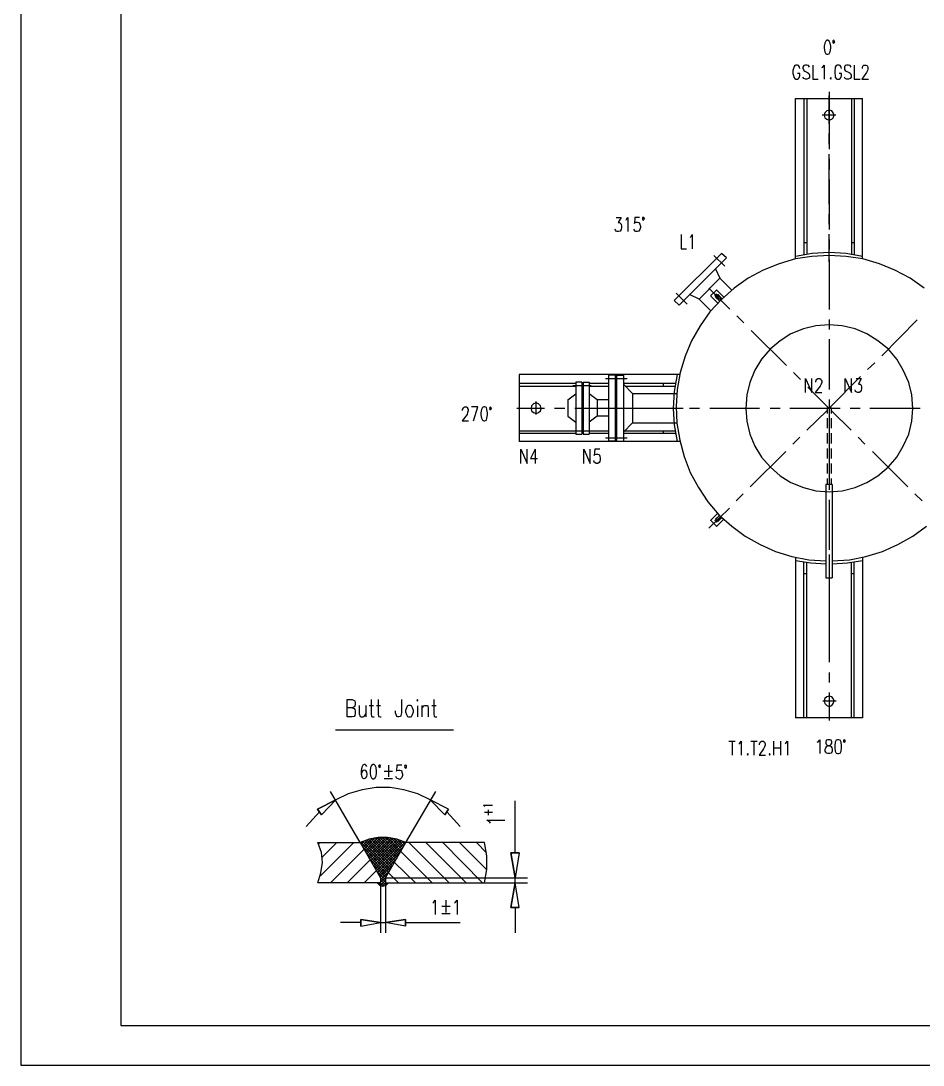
# Model space of a CAD drawing. Extents: x 0.3 to 16.2, y 0.3 to 22.9.
# Drawn here: x 0.28 to 6.33, y 0.29 to 7.29 of the extents above; entities that cross this region are included whole.
import ezdxf

# ---------------------------------------------------------------- set-up
doc = ezdxf.new("R2010")
doc.units = 0
doc.header["$MEASUREMENT"] = 0
doc.linetypes.add('AUSGEZOGEN', pattern=[0])
doc.layers.get('0').update_dxf_attribs({"linetype": 'AUSGEZOGEN'})

msp = doc.modelspace()

# ---------------------------------------------------------------- linework, layer by layer
for points in [[(0.28, 0.2867), (16.25, 0.2867), (16.25, 0.2867), (16.25, 22.8967), (16.25, 22.8967), (0.28, 22.8967), (0.28, 22.8967), (0.28, 0.2867), (0.28, 0.2867)], [(0.95, 0.5533), (15.9833, 0.5533), (15.9833, 0.5533), (15.9833, 22.63), (15.9833, 22.63), (0.95, 22.63), (0.95, 22.63), (0.95, 0.5533), (0.95, 0.5533)], [(5.6867, 7.1633), (5.68, 7.1567), (5.68, 7.1567), (5.6733, 7.1433), (5.6733, 7.1433), (5.67, 7.1233), (5.67, 7.1233), (5.67, 7.11), (5.67, 7.11), (5.6733, 7.0867), (5.6733, 7.0867), (5.68, 7.0733), (5.68, 7.0733), (5.6867, 7.07), (5.6867, 7.07), (5.6933, 7.07), (5.6933, 7.07), (5.7033, 7.0733), (5.7033, 7.0733), (5.71, 7.0867), (5.71, 7.0867), (5.7133, 7.11), (5.7133, 7.11), (5.7133, 7.1233), (5.7133, 7.1233), (5.71, 7.1433), (5.71, 7.1433), (5.7033, 7.1567), (5.7033, 7.1567), (5.6933, 7.1633), (5.6933, 7.1633), (5.6867, 7.1633), (5.6867, 7.1633)], [(5.74, 7.1533), (5.7367, 7.16), (5.7367, 7.16), (5.7333, 7.1633), (5.7333, 7.1633), (5.7267, 7.16), (5.7267, 7.16), (5.7267, 7.1467), (5.7267, 7.1467), (5.7333, 7.1433), (5.7333, 7.1433), (5.7367, 7.1467), (5.7367, 7.1467), (5.74, 7.1533), (5.74, 7.1533)], [(5.5067, 6.9733), (5.5033, 6.9833), (5.5033, 6.9833), (5.4967, 6.9933), (5.4967, 6.9933), (5.49, 6.9967), (5.49, 6.9967), (5.48, 6.9967), (5.48, 6.9967), (5.4733, 6.9933), (5.4733, 6.9933), (5.4667, 6.9833), (5.4667, 6.9833), (5.4633, 6.9733), (5.4633, 6.9733), (5.46, 6.96), (5.46, 6.96), (5.46, 6.94), (5.46, 6.94), (5.4633, 6.9267), (5.4633, 6.9267), (5.4667, 6.9167), (5.4667, 6.9167), (5.4733, 6.9067), (5.4733, 6.9067), (5.48, 6.9033), (5.48, 6.9033), (5.49, 6.9033), (5.49, 6.9033), (5.4967, 6.9067), (5.4967, 6.9067), (5.5033, 6.9167), (5.5033, 6.9167), (5.5067, 6.9267), (5.5067, 6.9267), (5.5067, 6.94), (5.5067, 6.94), (5.49, 6.94)], [(5.57, 6.9833), (5.5633, 6.9933), (5.5633, 6.9933), (5.5533, 6.9967), (5.5533, 6.9967), (5.5433, 6.9967), (5.5433, 6.9967), (5.5333, 6.9933), (5.5333, 6.9933), (5.5267, 6.9833), (5.5267, 6.9833), (5.5267, 6.9733), (5.5267, 6.9733), (5.53, 6.9667), (5.53, 6.9667), (5.5333, 6.96), (5.5333, 6.96), (5.54, 6.9567), (5.54, 6.9567), (5.5567, 6.9467), (5.5567, 6.9467), (5.5633, 6.9433), (5.5633, 6.9433), (5.5667, 6.94), (5.5667, 6.94), (5.57, 6.93), (5.57, 6.93), (5.57, 6.9167), (5.57, 6.9167), (5.5633, 6.9067), (5.5633, 6.9067), (5.5533, 6.9033), (5.5533, 6.9033), (5.5433, 6.9033), (5.5433, 6.9033), (5.5333, 6.9067), (5.5333, 6.9067), (5.5267, 6.9167)], [(5.5933, 6.9967), (5.5933, 6.9033), (5.5933, 6.9033), (5.63, 6.9033)], [(5.6533, 6.98), (5.66, 6.9833), (5.66, 6.9833), (5.67, 6.9967), (5.67, 6.9967), (5.67, 6.9033)], [(5.7867, 6.9733), (5.7833, 6.9833), (5.7833, 6.9833), (5.7767, 6.9933), (5.7767, 6.9933), (5.77, 6.9967), (5.77, 6.9967), (5.7567, 6.9967), (5.7567, 6.9967), (5.75, 6.9933), (5.75, 6.9933), (5.7433, 6.9833), (5.7433, 6.9833), (5.7433, 6.9733), (5.7433, 6.9733), (5.74, 6.96), (5.74, 6.96), (5.74, 6.94), (5.74, 6.94), (5.7433, 6.9267), (5.7433, 6.9267), (5.7433, 6.9167), (5.7433, 6.9167), (5.75, 6.9067), (5.75, 6.9067), (5.7567, 6.9033), (5.7567, 6.9033), (5.77, 6.9033), (5.77, 6.9033), (5.7767, 6.9067), (5.7767, 6.9067), (5.7833, 6.9167), (5.7833, 6.9167), (5.7867, 6.9267), (5.7867, 6.9267), (5.7867, 6.94), (5.7867, 6.94), (5.77, 6.94)], [(5.85, 6.9833), (5.8433, 6.9933), (5.8433, 6.9933), (5.8333, 6.9967), (5.8333, 6.9967), (5.82, 6.9967), (5.82, 6.9967), (5.81, 6.9933), (5.81, 6.9933), (5.8067, 6.9833), (5.8067, 6.9833), (5.8067, 6.9667), (5.8067, 6.9667), (5.81, 6.96), (5.81, 6.96), (5.8167, 6.9567), (5.8167, 6.9567), (5.8367, 6.9467), (5.8367, 6.9467), (5.8433, 6.9433), (5.8433, 6.9433), (5.8467, 6.94), (5.8467, 6.94), (5.85, 6.93), (5.85, 6.93), (5.85, 6.9167), (5.85, 6.9167), (5.8433, 6.9067), (5.8433, 6.9067), (5.8333, 6.9033), (5.8333, 6.9033), (5.82, 6.9033), (5.82, 6.9033), (5.81, 6.9067), (5.81, 6.9067), (5.8067, 6.9167)], [(5.87, 6.9967), (5.87, 6.9033), (5.87, 6.9033), (5.91, 6.9033)], [(5.9267, 6.9733), (5.9267, 6.98), (5.9267, 6.98), (5.93, 6.99), (5.93, 6.99), (5.9333, 6.9933), (5.9333, 6.9933), (5.9367, 6.9967), (5.9367, 6.9967), (5.95, 6.9967), (5.95, 6.9967), (5.9567, 6.9933), (5.9567, 6.9933), (5.96, 6.99), (5.96, 6.99), (5.9633, 6.98), (5.9633, 6.98), (5.9633, 6.97), (5.9633, 6.97), (5.96, 6.96), (5.96, 6.96), (5.9533, 6.9467), (5.9533, 6.9467), (5.9233, 6.9033), (5.9233, 6.9033), (5.9667, 6.9033)], [(5.7133, 6.9133), (5.71, 6.9067), (5.71, 6.9067), (5.7133, 6.9033), (5.7133, 6.9033), (5.7167, 6.9067), (5.7167, 6.9067), (5.7133, 6.9133), (5.7133, 6.9133)], [(5.7033, 6.8167), (5.7033, 6.4333)], [(5.4767, 6.7733), (5.9267, 6.7733)], [(5.4767, 5.6967), (5.4767, 6.7733)], [(5.5333, 6.7733), (5.5333, 5.7267)], [(5.5533, 6.7733), (5.5533, 5.7267)], [(5.7033, 6.6033), (5.7033, 6.79)], [(5.8533, 6.7733), (5.8533, 5.7267)], [(5.87, 6.7733), (5.87, 5.7267)], [(5.9267, 5.6967), (5.9267, 6.7733)], [(5.7467, 6.66), (5.6567, 6.66)], [(5.7367, 6.66), (5.73, 6.6767), (5.73, 6.6767), (5.72, 6.69), (5.72, 6.69), (5.7033, 6.6933), (5.7033, 6.6933), (5.6867, 6.69), (5.6867, 6.69), (5.6733, 6.6767), (5.6733, 6.6767), (5.67, 6.66), (5.67, 6.66), (5.6733, 6.6433), (5.6733, 6.6433), (5.6867, 6.6333), (5.6867, 6.6333), (5.7033, 6.6267), (5.7033, 6.6267), (5.72, 6.6333), (5.72, 6.6333), (5.73, 6.6433), (5.73, 6.6433), (5.7367, 6.66), (5.7367, 6.66)], [(5.7033, 6.4667), (5.7033, 6.5367)], [(5.7033, 6.0633), (5.7033, 6.4)], [(5.7033, 6.3667), (5.7033, 6.2967)], [(5.7033, 6.23), (5.7033, 5.8933)], [(4.2733, 5.9733), (4.3067, 5.9733), (4.3067, 5.9733), (4.2867, 5.94), (4.2867, 5.94), (4.2967, 5.94), (4.2967, 5.94), (4.3033, 5.9333), (4.3033, 5.9333), (4.3067, 5.93), (4.3067, 5.93), (4.31, 5.9167), (4.31, 5.9167), (4.31, 5.9067), (4.31, 5.9067), (4.3067, 5.8933), (4.3067, 5.8933), (4.3, 5.8833), (4.3, 5.8833), (4.29, 5.88), (4.29, 5.88), (4.28, 5.88), (4.28, 5.88), (4.2733, 5.8833), (4.2733, 5.8833), (4.27, 5.89), (4.27, 5.89), (4.2667, 5.8967)], [(4.34, 5.9567), (4.3433, 5.96), (4.3433, 5.96), (4.3533, 5.9733), (4.3533, 5.9733), (4.3533, 5.88)], [(4.43, 5.9733), (4.4, 5.9733), (4.4, 5.9733), (4.3967, 5.9333), (4.3967, 5.9333), (4.4, 5.94), (4.4, 5.94), (4.4067, 5.9433), (4.4067, 5.9433), (4.4167, 5.9433), (4.4167, 5.9433), (4.4267, 5.94), (4.4267, 5.94), (4.4333, 5.93), (4.4333, 5.93), (4.4367, 5.9167), (4.4367, 5.9167), (4.4367, 5.9067), (4.4367, 5.9067), (4.4333, 5.8933), (4.4333, 5.8933), (4.4267, 5.8833), (4.4267, 5.8833), (4.4167, 5.88), (4.4167, 5.88), (4.4067, 5.88), (4.4067, 5.88), (4.4, 5.8833), (4.4, 5.8833), (4.3967, 5.89), (4.3967, 5.89), (4.3933, 5.8967)], [(4.4633, 5.9667), (4.46, 5.9733), (4.46, 5.9733), (4.45, 5.9733), (4.45, 5.9733), (4.45, 5.9667), (4.45, 5.9667), (4.45, 5.96), (4.45, 5.96), (4.4567, 5.9567), (4.4567, 5.9567), (4.46, 5.96), (4.46, 5.96), (4.4633, 5.9667), (4.4633, 5.9667)], [(5.7033, 5.93), (5.7033, 5.9967)], [(4.71, 5.86), (4.71, 5.7633), (4.71, 5.7633), (4.7467, 5.7633)], [(4.77, 5.84), (4.7767, 5.8467), (4.7767, 5.8467), (4.7833, 5.86), (4.7833, 5.86), (4.7833, 5.7633)], [(5.7033, 5.6767), (5.7033, 5.8633)], [(5.7033, 5.8267), (5.7033, 5.76)], [(5.5333, 5.8067), (5.5533, 5.8067)], [(5.8533, 5.8067), (5.87, 5.8067)], [(4.98, 5.7333), (4.6633, 5.4167), (4.6633, 5.4167), (4.6967, 5.3867), (4.6967, 5.3867), (5.0133, 5.7033), (5.0133, 5.7033), (4.98, 5.7333), (4.98, 5.7333)], [(6.34, 5.5), (6.2467, 5.5667), (6.2467, 5.5667), (6.1433, 5.62), (6.1433, 5.62), (6.04, 5.6633), (6.04, 5.6633), (5.93, 5.6967), (5.93, 5.6967), (5.8167, 5.7133), (5.8167, 5.7133), (5.7033, 5.72), (5.7033, 5.72), (5.5867, 5.7133), (5.5867, 5.7133), (5.4767, 5.6967), (5.4767, 5.6967), (5.3667, 5.6633), (5.3667, 5.6633), (5.26, 5.62), (5.26, 5.62), (5.16, 5.5667), (5.16, 5.5667), (5.0667, 5.5), (5.0667, 5.5), (4.98, 5.4233), (4.98, 5.4233), (4.9033, 5.34), (4.9033, 5.34), (4.8367, 5.2467), (4.8367, 5.2467), (4.78, 5.1467), (4.78, 5.1467), (4.7367, 5.0433), (4.7367, 5.0433), (4.7033, 4.9333), (4.7033, 4.9333), (4.6833, 4.82), (4.6833, 4.82), (4.6767, 4.7067), (4.6767, 4.7067), (4.68, 4.5933), (4.68, 4.5933), (4.7, 4.48), (4.7, 4.48), (4.73, 4.37), (4.73, 4.37), (4.77, 4.2633), (4.77, 4.2633), (4.8267, 4.1633), (4.8267, 4.1633), (4.89, 4.0667), (4.89, 4.0667), (4.9633, 3.98), (4.9633, 3.98), (5.05, 3.9033), (5.05, 3.9033), (5.14, 3.8367), (5.14, 3.8367), (5.24, 3.78), (5.24, 3.78), (5.3433, 3.7333), (5.3433, 3.7333), (5.4533, 3.7), (5.4533, 3.7), (5.5667, 3.6767), (5.5667, 3.6767), (5.68, 3.67)], [(4.93, 5.72), (5.0033, 5.6467)], [(5.9267, 5.7133), (5.8167, 5.7333), (5.8167, 5.7333), (5.7033, 5.74), (5.7033, 5.74), (5.59, 5.7333), (5.59, 5.7333), (5.4767, 5.7133)], [(5.7033, 5.6933), (5.7033, 5.3567)], [(4.94, 5.63), (4.97, 5.5667), (4.97, 5.5667), (4.83, 5.4267), (4.83, 5.4267), (4.7667, 5.4567)], [(4.97, 5.5667), (5.05, 5.4867)], [(4.6767, 5.4667), (4.75, 5.3933)], [(4.8967, 5.5), (5.0367, 5.36)], [(4.91, 5.45), (4.9467, 5.4867)], [(4.9467, 5.4867), (4.91, 5.45)], [(4.9467, 5.4867), (4.95, 5.4867)], [(4.95, 5.4867), (4.9467, 5.4867)], [(4.95, 5.4867), (4.9967, 5.44)], [(4.9967, 5.44), (4.95, 5.4867)], [(4.83, 5.4267), (4.91, 5.3467)], [(4.91, 5.45), (4.91, 5.4467), (4.91, 5.4467), (4.9567, 5.4)], [(4.91, 5.45), (4.91, 5.4467)], [(4.91, 5.4467), (4.9567, 5.4)], [(4.9833, 5.4267), (4.9467, 5.46), (4.9467, 5.46), (4.9367, 5.45)], [(4.97, 5.4133), (4.9367, 5.45), (4.9367, 5.45), (4.9467, 5.46)], [(4.97, 5.4133), (4.9367, 5.45)], [(4.94, 5.44), (4.9567, 5.4567)], [(4.9567, 5.4567), (4.94, 5.44)], [(4.97, 5.4133), (4.94, 5.44)], [(4.94, 5.44), (4.97, 5.4133)], [(4.9833, 5.4267), (4.9467, 5.46)], [(4.9567, 5.4567), (4.9833, 5.4267)], [(4.9833, 5.4267), (4.9567, 5.4567)], [(5.0833, 5.3133), (5.13, 5.2667)], [(5.7033, 5.29), (5.7033, 5.2233)], [(6.2933, 5.2867), (6.0567, 5.0467)], [(6.2633, 4.6933), (6.2567, 4.7833), (6.2567, 4.7833), (6.2367, 4.8667), (6.2367, 4.8667), (6.2, 4.95), (6.2, 4.95), (6.1567, 5.0233), (6.1567, 5.0233), (6.1, 5.09), (6.1, 5.09), (6.03, 5.1467), (6.03, 5.1467), (5.9567, 5.1933), (5.9567, 5.1933), (5.8767, 5.2267), (5.8767, 5.2267), (5.79, 5.2467), (5.79, 5.2467), (5.7033, 5.2533), (5.7033, 5.2533), (5.6133, 5.2467), (5.6133, 5.2467), (5.53, 5.2267), (5.53, 5.2267), (5.4467, 5.1933), (5.4467, 5.1933), (5.3733, 5.1467), (5.3733, 5.1467), (5.3067, 5.09), (5.3067, 5.09), (5.25, 5.0233), (5.25, 5.0233), (5.2033, 4.95), (5.2033, 4.95), (5.17, 4.8667), (5.17, 4.8667), (5.15, 4.7833), (5.15, 4.7833), (5.1433, 4.6933), (5.1433, 4.6933), (5.15, 4.6067), (5.15, 4.6067), (5.17, 4.52), (5.17, 4.52), (5.2033, 4.44), (5.2033, 4.44), (5.25, 4.3667), (5.25, 4.3667), (5.3067, 4.3), (5.3067, 4.3), (5.3733, 4.24), (5.3733, 4.24), (5.4467, 4.1967), (5.4467, 4.1967), (5.53, 4.1633), (5.53, 4.1633), (5.6133, 4.14), (5.6133, 4.14), (5.7033, 4.1333), (5.7033, 4.1333), (5.79, 4.14), (5.79, 4.14), (5.8767, 4.1633), (5.8767, 4.1633), (5.9567, 4.1967), (5.9567, 4.1967), (6.03, 4.24), (6.03, 4.24), (6.1, 4.3), (6.1, 4.3), (6.1567, 4.3667), (6.1567, 4.3667), (6.2, 4.44), (6.2, 4.44), (6.2367, 4.52), (6.2367, 4.52), (6.2567, 4.6067), (6.2567, 4.6067), (6.2633, 4.6933), (6.2633, 4.6933)], [(5.18, 5.2167), (5.4167, 4.98)], [(5.7033, 5.1567), (5.7033, 4.82)], [(6.01, 5), (5.96, 4.9533)], [(3.6233, 4.92), (3.6233, 4.47)], [(4.7, 4.92), (3.6233, 4.92)], [(4.2233, 4.9167), (4.2233, 4.4733)], [(4.2667, 4.9167), (4.2233, 4.9167)], [(4.2667, 4.9167), (4.2667, 4.4733)], [(4.2767, 4.9167), (4.2767, 4.4733)], [(4.2767, 4.9167), (4.3233, 4.9167)], [(4.3233, 4.9167), (4.3233, 4.4733)], [(4.6833, 4.92), (4.6633, 4.8067), (4.6633, 4.8067), (4.6567, 4.6933), (4.6567, 4.6933), (4.6633, 4.5833), (4.6633, 4.5833), (4.6833, 4.47)], [(5.4633, 4.9333), (5.51, 4.8867)], [(5.9133, 4.9067), (5.7067, 4.7)], [(3.6233, 4.8633), (4.0033, 4.8633)], [(3.6233, 4.8433), (4.0033, 4.8433)], [(3.9833, 4.8467), (4.1067, 4.8467)], [(4.0033, 4.87), (4.0033, 4.52)], [(4.0433, 4.87), (4.0033, 4.87)], [(4.0433, 4.87), (4.0433, 4.52)], [(4.0433, 4.8633), (4.0533, 4.8633)], [(4.0433, 4.8433), (4.0533, 4.8433)], [(4.0533, 4.87), (4.0533, 4.52)], [(4.0533, 4.87), (4.0933, 4.87)], [(4.0933, 4.87), (4.0933, 4.52)], [(4.0933, 4.8633), (4.2233, 4.8633)], [(4.0933, 4.8433), (4.2233, 4.8433)], [(4.2033, 4.8933), (4.3467, 4.8933)], [(4.2667, 4.8767), (4.2767, 4.8767)], [(4.2733, 4.8767), (4.2733, 4.5133)], [(4.3233, 4.8633), (4.6733, 4.8633)], [(4.3833, 4.7933), (4.3233, 4.8567)], [(4.3333, 4.8433), (4.67, 4.8433)], [(4.59, 4.8633), (4.59, 4.8433)], [(5.5433, 4.8), (5.5433, 4.8933), (5.5433, 4.8933), (5.5867, 4.8), (5.5867, 4.8), (5.5867, 4.8933)], [(5.56, 4.8367), (5.6967, 4.7)], [(5.6133, 4.87), (5.6133, 4.8767), (5.6133, 4.8767), (5.6167, 4.8833), (5.6167, 4.8833), (5.62, 4.89), (5.62, 4.89), (5.6267, 4.8933), (5.6267, 4.8933), (5.64, 4.8933), (5.64, 4.8933), (5.6467, 4.89), (5.6467, 4.89), (5.65, 4.8833), (5.65, 4.8833), (5.6533, 4.8767), (5.6533, 4.8767), (5.6533, 4.8667), (5.6533, 4.8667), (5.65, 4.8567), (5.65, 4.8567), (5.6433, 4.8433), (5.6433, 4.8433), (5.61, 4.8), (5.61, 4.8), (5.6533, 4.8)], [(5.81, 4.8), (5.81, 4.8933), (5.81, 4.8933), (5.8533, 4.8), (5.8533, 4.8), (5.8533, 4.8933)], [(5.8833, 4.8933), (5.9167, 4.8933), (5.9167, 4.8933), (5.9, 4.8567), (5.9, 4.8567), (5.91, 4.8567), (5.91, 4.8567), (5.9133, 4.8533), (5.9133, 4.8533), (5.9167, 4.85), (5.9167, 4.85), (5.92, 4.8367), (5.92, 4.8367), (5.92, 4.8267), (5.92, 4.8267), (5.9167, 4.8133), (5.9167, 4.8133), (5.91, 4.8033), (5.91, 4.8033), (5.9033, 4.8), (5.9033, 4.8), (5.8933, 4.8), (5.8933, 4.8), (5.8833, 4.8033), (5.8833, 4.8033), (5.88, 4.8067), (5.88, 4.8067), (5.8767, 4.8167)], [(3.95, 4.75), (4.0033, 4.79)], [(4.0433, 4.8267), (4.0533, 4.8267)], [(4.05, 4.8267), (4.05, 4.5633)], [(4.2233, 4.75), (4.1467, 4.75), (4.1467, 4.75), (4.0933, 4.79)], [(4.3833, 4.7933), (4.3833, 4.5967)], [(4.3833, 4.7933), (4.68, 4.7933)], [(3.2433, 4.68), (3.2433, 4.6867), (3.2433, 4.6867), (3.2467, 4.6933), (3.2467, 4.6933), (3.25, 4.7), (3.25, 4.7), (3.2567, 4.7033), (3.2567, 4.7033), (3.27, 4.7033), (3.27, 4.7033), (3.2767, 4.7), (3.2767, 4.7), (3.2767, 4.6933), (3.2767, 4.6933), (3.28, 4.6867), (3.28, 4.6867), (3.28, 4.6767), (3.28, 4.6767), (3.2767, 4.6667), (3.2767, 4.6667), (3.2733, 4.6533), (3.2733, 4.6533), (3.24, 4.61), (3.24, 4.61), (3.2833, 4.61)], [(3.3167, 4.61), (3.3467, 4.7033), (3.3467, 4.7033), (3.3033, 4.7033)], [(3.3867, 4.7033), (3.3767, 4.7), (3.3767, 4.7), (3.37, 4.6867), (3.37, 4.6867), (3.3667, 4.6633), (3.3667, 4.6633), (3.3667, 4.65), (3.3667, 4.65), (3.37, 4.6267), (3.37, 4.6267), (3.3767, 4.6133), (3.3767, 4.6133), (3.3867, 4.61), (3.3867, 4.61), (3.3933, 4.61), (3.3933, 4.61), (3.4033, 4.6133), (3.4033, 4.6133), (3.4067, 4.6267), (3.4067, 4.6267), (3.41, 4.65), (3.41, 4.65), (3.41, 4.6633), (3.41, 4.6633), (3.4067, 4.6867), (3.4067, 4.6867), (3.4033, 4.7), (3.4033, 4.7), (3.3933, 4.7033), (3.3933, 4.7033), (3.3867, 4.7033), (3.3867, 4.7033)], [(3.4367, 4.6933), (3.4333, 4.7), (3.4333, 4.7), (3.43, 4.7033), (3.43, 4.7033), (3.4267, 4.7), (3.4267, 4.7), (3.4233, 4.6933), (3.4233, 4.6933), (3.4267, 4.6867), (3.4267, 4.6867), (3.4333, 4.6867), (3.4333, 4.6867), (3.4367, 4.6933), (3.4367, 4.6933)], [(3.77, 4.6933), (3.7667, 4.71), (3.7667, 4.71), (3.7533, 4.7233), (3.7533, 4.7233), (3.7367, 4.73), (3.7367, 4.73), (3.72, 4.7233), (3.72, 4.7233), (3.7067, 4.71), (3.7067, 4.71), (3.7033, 4.6933), (3.7033, 4.6933), (3.7067, 4.6767), (3.7067, 4.6767), (3.72, 4.6667), (3.72, 4.6667), (3.7367, 4.66), (3.7367, 4.66), (3.7533, 4.6667), (3.7533, 4.6667), (3.7667, 4.6767), (3.7667, 4.6767), (3.77, 4.6933), (3.77, 4.6933)], [(3.7367, 4.6533), (3.7367, 4.74)], [(3.95, 4.75), (3.95, 4.64)], [(4.1467, 4.75), (4.1467, 4.64)], [(5.69, 4.7), (5.7133, 4.7), (5.7133, 4.7), (5.7167, 4.6967)], [(5.69, 4.7), (5.69, 4.6967)], [(5.69, 4.6967), (5.69, 4.66)], [(5.7033, 4.7533), (5.7033, 4.6833)], [(5.7033, 4.7067), (5.7033, 4.5333)], [(5.7167, 4.6967), (5.7167, 4.66)], [(3.7933, 4.6933), (3.6067, 4.6933)], [(3.93, 4.6933), (3.86, 4.6933)], [(3.95, 4.64), (4.0033, 4.6)], [(4.3333, 4.6933), (3.9967, 4.6933)], [(4.2233, 4.64), (4.1467, 4.64), (4.1467, 4.64), (4.0933, 4.6)], [(4.7, 4.6933), (4.2767, 4.6933)], [(4.4667, 4.6933), (4.4, 4.6933)], [(4.7233, 4.6933), (4.5333, 4.6933)], [(4.8333, 4.6933), (4.7667, 4.6933)], [(5.2367, 4.6933), (4.9033, 4.6933)], [(5.3733, 4.6933), (5.3067, 4.6933)], [(5.7767, 4.6933), (5.44, 4.6933)], [(5.5533, 4.5467), (5.69, 4.68)], [(5.69, 4.6267), (5.69, 4.56)], [(5.85, 4.5467), (5.7167, 4.68)], [(5.7167, 4.6267), (5.7167, 4.56)], [(5.91, 4.6933), (5.8433, 4.6933)], [(6.3133, 4.6933), (5.9767, 4.6933)], [(4.0433, 4.5633), (4.0533, 4.5633)], [(4.3833, 4.5967), (4.3233, 4.5333)], [(4.3833, 4.5967), (4.68, 4.5967)], [(5.7033, 4.6167), (5.7033, 4.28)], [(3.6233, 4.5433), (4.0033, 4.5433)], [(3.6233, 4.5267), (4.0033, 4.5267)], [(3.9833, 4.5433), (4.1067, 4.5433)], [(4.0033, 4.52), (4.0433, 4.52)], [(4.0433, 4.5433), (4.0533, 4.5433)], [(4.0433, 4.5267), (4.0533, 4.5267)], [(4.0533, 4.52), (4.0933, 4.52)], [(4.0933, 4.5433), (4.2233, 4.5433)], [(4.0933, 4.5267), (4.2233, 4.5267)], [(4.2033, 4.4967), (4.3467, 4.4967)], [(4.2667, 4.5133), (4.2767, 4.5133)], [(4.3233, 4.5267), (4.6733, 4.5267)], [(4.3333, 4.5433), (4.67, 4.5433)], [(4.59, 4.5433), (4.59, 4.5267)], [(5.46, 4.4533), (5.5067, 4.5)], [(5.69, 4.5267), (5.69, 4.4567)], [(5.7167, 4.5267), (5.7167, 4.4567)], [(5.9433, 4.4533), (5.8967, 4.5)], [(4.7, 4.47), (3.6233, 4.47)], [(3.6333, 4.3233), (3.6333, 4.42), (3.6333, 4.42), (3.6767, 4.3233), (3.6767, 4.3233), (3.6767, 4.42)], [(3.73, 4.42), (3.7, 4.3567), (3.7, 4.3567), (3.7467, 4.3567)], [(3.73, 4.42), (3.73, 4.3233)], [(4.0567, 4.3233), (4.0567, 4.42), (4.0567, 4.42), (4.1, 4.3233), (4.1, 4.3233), (4.1, 4.42)], [(4.1633, 4.42), (4.13, 4.42), (4.13, 4.42), (4.1267, 4.3767), (4.1267, 4.3767), (4.13, 4.3833), (4.13, 4.3833), (4.14, 4.3867), (4.14, 4.3867), (4.15, 4.3867), (4.15, 4.3867), (4.16, 4.3833), (4.16, 4.3833), (4.1633, 4.3733), (4.1633, 4.3733), (4.1667, 4.36), (4.1667, 4.36), (4.1667, 4.35), (4.1667, 4.35), (4.1633, 4.3367), (4.1633, 4.3367), (4.16, 4.33), (4.16, 4.33), (4.15, 4.3233), (4.15, 4.3233), (4.14, 4.3233), (4.14, 4.3233), (4.13, 4.33), (4.13, 4.33), (4.1267, 4.3333), (4.1267, 4.3333), (4.1233, 4.3433)], [(4.2667, 4.4733), (4.2233, 4.4733)], [(4.2767, 4.4733), (4.3233, 4.4733)], [(5.69, 4.4233), (5.69, 4.3567)], [(5.7033, 4.4667), (5.7033, 4.3967)], [(5.7167, 4.4233), (5.7167, 4.3567)], [(5.1733, 4.1667), (5.4133, 4.4033)], [(6.23, 4.1667), (5.9933, 4.4033)], [(5.69, 4.3233), (5.69, 4.2567)], [(5.7033, 4.33), (5.7033, 4.1567)], [(5.7167, 4.3233), (5.7167, 4.2567)], [(5.69, 4.2233), (5.69, 4.1833)], [(5.7033, 4.2133), (5.7033, 4.1467)], [(5.7167, 4.2233), (5.7167, 4.1833)], [(5.7233, 4.1833), (5.68, 4.1833)], [(5.68, 4.1833), (5.68, 4.1367)], [(5.68, 4.1367), (5.68, 3.5567)], [(5.7233, 4.1833), (5.7233, 4.1367)], [(5.7233, 4.1367), (5.7233, 3.5567)], [(5.08, 4.0733), (5.1267, 4.12)], [(5.7033, 4.08), (5.7033, 3.7433)], [(6.3267, 4.0733), (6.2767, 4.12)], [(4.8967, 3.89), (5.0333, 4.0233)], [(4.91, 3.9433), (4.9567, 3.99)], [(4.91, 3.94), (4.91, 3.9433)], [(4.9467, 3.9033), (4.91, 3.94)], [(4.97, 3.9767), (4.9367, 3.94), (4.9367, 3.94), (4.9467, 3.93)], [(4.94, 3.95), (4.97, 3.9767)], [(4.9567, 3.9333), (4.94, 3.95)], [(4.9833, 3.9633), (4.9467, 3.93)], [(4.9467, 3.9033), (4.95, 3.9033), (4.95, 3.9033), (4.9967, 3.95)], [(4.9833, 3.96), (4.9567, 3.9333)], [(5.7233, 3.67), (5.84, 3.6767), (5.84, 3.6767), (5.95, 3.7), (5.95, 3.7), (6.06, 3.7333), (6.06, 3.7333), (6.1633, 3.78), (6.1633, 3.78), (6.2633, 3.8367), (6.2633, 3.8367), (6.3567, 3.9033)], [(5.4767, 3.6933), (5.4767, 2.6167)], [(5.4767, 3.6733), (5.58, 3.6567), (5.58, 3.6567), (5.68, 3.65)], [(5.5333, 2.6167), (5.5333, 3.6633)], [(5.5533, 2.6167), (5.5533, 3.66)], [(5.7033, 3.7133), (5.7033, 3.5267)], [(5.7033, 3.6767), (5.7033, 3.61)], [(5.7233, 3.65), (5.8267, 3.6567), (5.8267, 3.6567), (5.9267, 3.6733)], [(5.8533, 2.6167), (5.8533, 3.66)], [(5.87, 2.6167), (5.87, 3.6633)], [(5.9267, 3.6933), (5.9267, 2.6167)], [(5.5533, 3.5833), (5.5333, 3.5833)], [(5.87, 3.5833), (5.8533, 3.5833)], [(5.68, 3.5567), (5.7233, 3.5567)], [(5.7033, 3.5433), (5.7033, 3.1567)], [(5.7033, 3.46), (5.7033, 3.3933)], [(5.7033, 3.3233), (5.7033, 2.99)], [(5.7033, 2.92), (5.7033, 2.8533)], [(2.47, 2.6233), (2.47, 2.74), (2.47, 2.74), (2.5033, 2.74), (2.5033, 2.74), (2.5167, 2.7333), (2.5167, 2.7333), (2.52, 2.73), (2.52, 2.73), (2.5233, 2.7167), (2.5233, 2.7167), (2.5233, 2.7067), (2.5233, 2.7067), (2.52, 2.6967), (2.52, 2.6967), (2.5167, 2.69), (2.5167, 2.69), (2.5033, 2.6833), (2.5033, 2.6833), (2.47, 2.6833)], [(2.63, 2.74), (2.63, 2.6433), (2.63, 2.6433), (2.6333, 2.6267), (2.6333, 2.6267), (2.64, 2.6233), (2.64, 2.6233), (2.65, 2.6233)], [(2.6767, 2.74), (2.6767, 2.6433), (2.6767, 2.6433), (2.68, 2.6267), (2.68, 2.6267), (2.69, 2.6233), (2.69, 2.6233), (2.6967, 2.6233)], [(2.8333, 2.74), (2.8333, 2.65), (2.8333, 2.65), (2.83, 2.6333), (2.83, 2.6333), (2.8267, 2.6267), (2.8267, 2.6267), (2.8167, 2.6233), (2.8167, 2.6233), (2.81, 2.6233), (2.81, 2.6233), (2.8033, 2.6267), (2.8033, 2.6267), (2.8, 2.6333), (2.8, 2.6333), (2.7933, 2.65), (2.7933, 2.65), (2.7933, 2.6633)], [(2.9367, 2.7333), (2.94, 2.73), (2.94, 2.73), (2.9433, 2.7333), (2.9433, 2.7333), (2.94, 2.74), (2.94, 2.74), (2.9367, 2.7333), (2.9367, 2.7333)], [(3.05, 2.74), (3.05, 2.6433), (3.05, 2.6433), (3.0533, 2.6267), (3.0533, 2.6267), (3.06, 2.6233), (3.06, 2.6233), (3.07, 2.6233)], [(5.7367, 2.73), (5.73, 2.7467), (5.73, 2.7467), (5.72, 2.7567), (5.72, 2.7567), (5.7033, 2.7633), (5.7033, 2.7633), (5.6867, 2.7567), (5.6867, 2.7567), (5.6733, 2.7467), (5.6733, 2.7467), (5.67, 2.73), (5.67, 2.73), (5.6733, 2.7133), (5.6733, 2.7133), (5.6867, 2.7), (5.6867, 2.7), (5.7033, 2.6933), (5.7033, 2.6933), (5.72, 2.7), (5.72, 2.7), (5.73, 2.7133), (5.73, 2.7133), (5.7367, 2.73), (5.7367, 2.73)], [(5.7033, 2.7867), (5.7033, 2.6)], [(2.5033, 2.6833), (2.5167, 2.68), (2.5167, 2.68), (2.52, 2.6733), (2.52, 2.6733), (2.5233, 2.6633), (2.5233, 2.6633), (2.5233, 2.6433), (2.5233, 2.6433), (2.52, 2.6333), (2.52, 2.6333), (2.5167, 2.6267), (2.5167, 2.6267), (2.5033, 2.6233), (2.5033, 2.6233), (2.47, 2.6233)], [(2.55, 2.7), (2.55, 2.6433), (2.55, 2.6433), (2.5567, 2.6267), (2.5567, 2.6267), (2.5633, 2.6233), (2.5633, 2.6233), (2.5733, 2.6233), (2.5733, 2.6233), (2.5833, 2.6267), (2.5833, 2.6267), (2.5933, 2.6433)], [(2.5933, 2.7), (2.5933, 2.6233)], [(2.6167, 2.7), (2.6467, 2.7)], [(2.6667, 2.7), (2.6933, 2.7)], [(2.88, 2.7), (2.8733, 2.6967), (2.8733, 2.6967), (2.8667, 2.6833), (2.8667, 2.6833), (2.86, 2.6667), (2.86, 2.6667), (2.86, 2.6567), (2.86, 2.6567), (2.8667, 2.64), (2.8667, 2.64), (2.8733, 2.6267), (2.8733, 2.6267), (2.88, 2.6233), (2.88, 2.6233), (2.8933, 2.6233), (2.8933, 2.6233), (2.9, 2.6267), (2.9, 2.6267), (2.9067, 2.64), (2.9067, 2.64), (2.9133, 2.6567), (2.9133, 2.6567), (2.9133, 2.6667), (2.9133, 2.6667), (2.9067, 2.6833), (2.9067, 2.6833), (2.9, 2.6967), (2.9, 2.6967), (2.8933, 2.7), (2.8933, 2.7), (2.88, 2.7), (2.88, 2.7)], [(2.94, 2.6967), (2.94, 2.6233)], [(2.97, 2.7), (2.97, 2.6233)], [(2.97, 2.68), (2.9833, 2.6967), (2.9833, 2.6967), (2.99, 2.7), (2.99, 2.7), (3.0033, 2.7), (3.0033, 2.7), (3.01, 2.6967), (3.01, 2.6967), (3.0133, 2.68), (3.0133, 2.68), (3.0133, 2.6233)], [(3.0367, 2.7), (3.0667, 2.7)], [(5.66, 2.73), (5.75, 2.73)], [(5.9267, 2.6167), (5.4767, 2.6167)], [(2.39, 2.5367), (3.1833, 2.5367)], [(5.03, 2.46), (5.0733, 2.46)], [(5.0533, 2.46), (5.0533, 2.3667)], [(5.0967, 2.4433), (5.1033, 2.4467), (5.1033, 2.4467), (5.1133, 2.46), (5.1133, 2.46), (5.1133, 2.3667)], [(5.1767, 2.46), (5.22, 2.46)], [(5.1967, 2.46), (5.1967, 2.3667)], [(5.2367, 2.4367), (5.2367, 2.4433), (5.2367, 2.4433), (5.24, 2.4533), (5.24, 2.4533), (5.2433, 2.4567), (5.2433, 2.4567), (5.25, 2.46), (5.25, 2.46), (5.26, 2.46), (5.26, 2.46), (5.2667, 2.4567), (5.2667, 2.4567), (5.27, 2.4533), (5.27, 2.4533), (5.2733, 2.4433), (5.2733, 2.4433), (5.2733, 2.4333), (5.2733, 2.4333), (5.27, 2.4233), (5.27, 2.4233), (5.2633, 2.41), (5.2633, 2.41), (5.2333, 2.3667), (5.2333, 2.3667), (5.2767, 2.3667)], [(5.33, 2.46), (5.33, 2.3667)], [(5.3767, 2.46), (5.3767, 2.3667)], [(5.4067, 2.4433), (5.4133, 2.4467), (5.4133, 2.4467), (5.4233, 2.46), (5.4233, 2.46), (5.4233, 2.3667)], [(5.6233, 2.4533), (5.63, 2.4567), (5.63, 2.4567), (5.64, 2.47), (5.64, 2.47), (5.64, 2.3767)], [(5.6933, 2.47), (5.6833, 2.4667), (5.6833, 2.4667), (5.68, 2.4567), (5.68, 2.4567), (5.68, 2.4467), (5.68, 2.4467), (5.6833, 2.44), (5.6833, 2.44), (5.69, 2.4333), (5.69, 2.4333), (5.7033, 2.43), (5.7033, 2.43), (5.7133, 2.4267), (5.7133, 2.4267), (5.72, 2.4167), (5.72, 2.4167), (5.7233, 2.4067), (5.7233, 2.4067), (5.7233, 2.3933), (5.7233, 2.3933), (5.72, 2.3867), (5.72, 2.3867), (5.7167, 2.38), (5.7167, 2.38), (5.7067, 2.3767), (5.7067, 2.3767), (5.6933, 2.3767), (5.6933, 2.3767), (5.6833, 2.38), (5.6833, 2.38), (5.68, 2.3867), (5.68, 2.3867), (5.6767, 2.3933), (5.6767, 2.3933), (5.6767, 2.4067), (5.6767, 2.4067), (5.68, 2.4167), (5.68, 2.4167), (5.6867, 2.4267), (5.6867, 2.4267), (5.6967, 2.43), (5.6967, 2.43), (5.71, 2.4333), (5.71, 2.4333), (5.7167, 2.44), (5.7167, 2.44), (5.72, 2.4467), (5.72, 2.4467), (5.72, 2.4567), (5.72, 2.4567), (5.7167, 2.4667), (5.7167, 2.4667), (5.7067, 2.47), (5.7067, 2.47), (5.6933, 2.47), (5.6933, 2.47)], [(5.76, 2.47), (5.75, 2.4667), (5.75, 2.4667), (5.7433, 2.4533), (5.7433, 2.4533), (5.74, 2.43), (5.74, 2.43), (5.74, 2.4167), (5.74, 2.4167), (5.7433, 2.3933), (5.7433, 2.3933), (5.75, 2.38), (5.75, 2.38), (5.76, 2.3767), (5.76, 2.3767), (5.7667, 2.3767), (5.7667, 2.3767), (5.7767, 2.38), (5.7767, 2.38), (5.7833, 2.3933), (5.7833, 2.3933), (5.7867, 2.4167), (5.7867, 2.4167), (5.7867, 2.43), (5.7867, 2.43), (5.7833, 2.4533), (5.7833, 2.4533), (5.7767, 2.4667), (5.7767, 2.4667), (5.7667, 2.47), (5.7667, 2.47), (5.76, 2.47), (5.76, 2.47)], [(5.81, 2.46), (5.81, 2.4667), (5.81, 2.4667), (5.8033, 2.47), (5.8033, 2.47), (5.8, 2.4667), (5.8, 2.4667), (5.8, 2.4567), (5.8, 2.4567), (5.8033, 2.4533), (5.8033, 2.4533), (5.81, 2.4567), (5.81, 2.4567), (5.81, 2.46), (5.81, 2.46)], [(5.33, 2.4167), (5.3767, 2.4167)], [(5.1567, 2.3767), (5.1533, 2.37), (5.1533, 2.37), (5.1567, 2.3667), (5.1567, 2.3667), (5.16, 2.37), (5.16, 2.37), (5.1567, 2.3767), (5.1567, 2.3767)], [(5.3033, 2.3767), (5.3, 2.37), (5.3, 2.37), (5.3033, 2.3667), (5.3033, 2.3667), (5.3067, 2.37), (5.3067, 2.37), (5.3033, 2.3767), (5.3033, 2.3767)], [(2.6, 2.29), (2.5967, 2.2967), (2.5967, 2.2967), (2.59, 2.3033), (2.59, 2.3033), (2.5833, 2.3033), (2.5833, 2.3033), (2.5733, 2.3), (2.5733, 2.3), (2.5667, 2.2867), (2.5667, 2.2867), (2.5633, 2.2633), (2.5633, 2.2633), (2.5633, 2.24), (2.5633, 2.24), (2.5667, 2.2233), (2.5667, 2.2233), (2.57, 2.2133), (2.57, 2.2133), (2.58, 2.21), (2.58, 2.21), (2.5833, 2.21), (2.5833, 2.21), (2.5933, 2.2133), (2.5933, 2.2133), (2.6, 2.2233), (2.6, 2.2233), (2.6033, 2.2367), (2.6033, 2.2367), (2.6033, 2.24), (2.6033, 2.24), (2.6, 2.2533), (2.6, 2.2533), (2.5933, 2.2633), (2.5933, 2.2633), (2.5833, 2.2667), (2.5833, 2.2667), (2.5733, 2.2633), (2.5733, 2.2633), (2.5667, 2.2533), (2.5667, 2.2533), (2.5633, 2.24)], [(2.6433, 2.3033), (2.6333, 2.2967), (2.6333, 2.2967), (2.6267, 2.2833), (2.6267, 2.2833), (2.6233, 2.2633), (2.6233, 2.2633), (2.6233, 2.2467), (2.6233, 2.2467), (2.6267, 2.2267), (2.6267, 2.2267), (2.6333, 2.2133), (2.6333, 2.2133), (2.64, 2.2067), (2.64, 2.2067), (2.6467, 2.2067), (2.6467, 2.2067), (2.6567, 2.2133), (2.6567, 2.2133), (2.6633, 2.2267), (2.6633, 2.2267), (2.6667, 2.2467), (2.6667, 2.2467), (2.6667, 2.26), (2.6667, 2.26), (2.6633, 2.2833), (2.6633, 2.2833), (2.6567, 2.2967), (2.6567, 2.2967), (2.65, 2.3033), (2.65, 2.3033), (2.6433, 2.3033), (2.6433, 2.3033)], [(2.6933, 2.2933), (2.69, 2.3), (2.69, 2.3), (2.6833, 2.3), (2.6833, 2.3), (2.68, 2.2933), (2.68, 2.2933), (2.6833, 2.2867), (2.6833, 2.2867), (2.6867, 2.2833), (2.6867, 2.2833), (2.69, 2.2867), (2.69, 2.2867), (2.6933, 2.2933), (2.6933, 2.2933)], [(2.7167, 2.26), (2.7733, 2.26)], [(2.7467, 2.3), (2.7467, 2.22)], [(2.8367, 2.3), (2.8033, 2.3), (2.8033, 2.3), (2.8, 2.26), (2.8, 2.26), (2.8033, 2.2633), (2.8033, 2.2633), (2.8133, 2.2667), (2.8133, 2.2667), (2.8233, 2.2667), (2.8233, 2.2667), (2.8333, 2.2633), (2.8333, 2.2633), (2.8367, 2.2533), (2.8367, 2.2533), (2.84, 2.24), (2.84, 2.24), (2.84, 2.23), (2.84, 2.23), (2.8367, 2.2167), (2.8367, 2.2167), (2.83, 2.21), (2.83, 2.21), (2.8233, 2.2033), (2.8233, 2.2033), (2.8133, 2.2067), (2.8133, 2.2067), (2.8033, 2.21), (2.8033, 2.21), (2.8, 2.2133), (2.8, 2.2133), (2.7967, 2.2233)], [(2.8667, 2.29), (2.8667, 2.2967), (2.8667, 2.2967), (2.86, 2.3), (2.86, 2.3), (2.8567, 2.2967), (2.8567, 2.2967), (2.8533, 2.29), (2.8533, 2.29), (2.8567, 2.2833), (2.8567, 2.2833), (2.86, 2.28), (2.86, 2.28), (2.8667, 2.2833), (2.8667, 2.2833), (2.8667, 2.29), (2.8667, 2.29)], [(2.7167, 2.21), (2.7733, 2.21)], [(2.5567, 1.78), (2.3567, 2.1233)], [(3.0267, 2.0667), (2.9433, 2.1067), (2.9433, 2.1067), (2.85, 2.1333), (2.85, 2.1333), (2.7567, 2.15), (2.7567, 2.15), (2.6633, 2.15), (2.6633, 2.15), (2.57, 2.1333), (2.57, 2.1333), (2.4767, 2.1067), (2.4767, 2.1067), (2.3933, 2.0667)], [(2.8633, 1.78), (3.0633, 2.1233)], [(2.27, 2.0033), (2.2967, 1.9667), (2.27, 2.0033), (2.2967, 1.9667), (2.3933, 2.0667), (2.27, 2.0033), (2.3933, 2.0667), (2.27, 2.0033), (2.27, 2.0033)], [(3.1233, 1.9667), (3.15, 2.0033), (3.1233, 1.9667), (3.15, 2.0033), (3.0267, 2.0667), (3.1233, 1.9667), (3.0267, 2.0667), (3.1233, 1.9667), (3.1233, 1.9667)], [(3.5967, 1.71), (3.5967, 2.06)], [(2.2833, 1.9867), (2.1933, 1.8867)], [(3.2267, 1.8867), (3.1367, 1.9867)], [(3.3933, 2.02), (3.39, 2.0233), (3.39, 2.0233), (3.3833, 2.03), (3.3833, 2.03), (3.4433, 2.03)], [(3.39, 1.9833), (3.4433, 1.9833)], [(3.4167, 1.9633), (3.4167, 2)], [(3.43, 1.91), (3.4267, 1.9167), (3.4267, 1.9167), (3.4067, 1.93), (3.4067, 1.93), (3.5267, 1.93)], [(2.2733, 1.78), (2.5567, 1.78)], [(2.2733, 1.51), (2.2933, 1.5767), (2.2933, 1.5767), (2.3033, 1.6467), (2.3033, 1.6467), (2.2967, 1.7133), (2.2967, 1.7133), (2.2733, 1.78)], [(2.2767, 1.77), (2.2867, 1.78)], [(2.29, 1.5567), (2.5133, 1.78)], [(2.3, 1.68), (2.4, 1.78)], [(2.8633, 1.78), (2.8033, 1.8033), (2.8033, 1.8033), (2.74, 1.8133), (2.74, 1.8133), (2.6767, 1.8133), (2.6767, 1.8133), (2.6167, 1.8033), (2.6167, 1.8033), (2.5567, 1.78)], [(2.5567, 1.78), (2.6933, 1.5433), (2.6933, 1.5433), (2.6933, 1.51)], [(2.5833, 1.79), (2.5633, 1.77)], [(2.7533, 1.59), (2.5633, 1.78)], [(2.6133, 1.8), (2.57, 1.7567)], [(2.7467, 1.58), (2.57, 1.7567)], [(2.76, 1.6), (2.5733, 1.7867)], [(2.6367, 1.8067), (2.5767, 1.7467)], [(2.6567, 1.8133), (2.5833, 1.7367)], [(2.7667, 1.6133), (2.5867, 1.7933)], [(2.6767, 1.8133), (2.59, 1.7233)], [(2.6967, 1.8167), (2.5933, 1.7133)], [(2.7133, 1.8167), (2.6, 1.7033)], [(2.7733, 1.6233), (2.6, 1.7967)], [(2.7333, 1.8167), (2.6067, 1.69)], [(2.7467, 1.8133), (2.6133, 1.68)], [(2.78, 1.6367), (2.6133, 1.8)], [(2.7633, 1.81), (2.62, 1.67)], [(2.7767, 1.81), (2.6267, 1.6567)], [(2.7867, 1.6467), (2.6267, 1.8067)], [(2.7933, 1.8067), (2.6333, 1.6467)], [(2.7933, 1.6567), (2.64, 1.81)], [(2.8067, 1.8), (2.64, 1.6367)], [(2.82, 1.7967), (2.6467, 1.6233)], [(2.8333, 1.7933), (2.6533, 1.6133)], [(2.8, 1.67), (2.6567, 1.81)], [(2.8433, 1.7867), (2.66, 1.6033)], [(2.8567, 1.78), (2.6667, 1.59)], [(2.8067, 1.68), (2.67, 1.8133)], [(2.85, 1.7567), (2.6733, 1.58)], [(2.8133, 1.69), (2.6867, 1.8167)], [(2.8167, 1.7033), (2.7033, 1.8167)], [(2.8233, 1.7133), (2.7233, 1.8167)], [(2.7267, 1.5433), (2.8633, 1.78)], [(2.83, 1.7233), (2.74, 1.8133)], [(2.8367, 1.7367), (2.76, 1.8133)], [(2.8433, 1.7467), (2.7833, 1.8067)], [(2.85, 1.7567), (2.8067, 1.8)], [(2.8567, 1.77), (2.8333, 1.7933)], [(3.39, 1.78), (2.8633, 1.78)], [(3.1533, 1.51), (2.8833, 1.78)], [(3.2667, 1.51), (2.9967, 1.78)], [(3.3767, 1.51), (3.11, 1.78)], [(3.4067, 1.5967), (3.2233, 1.78)], [(3.4033, 1.71), (3.3367, 1.78)], [(3.39, 1.51), (3.4067, 1.6), (3.4067, 1.6), (3.4067, 1.69), (3.4067, 1.69), (3.39, 1.78)], [(2.3567, 1.51), (2.5833, 1.7367)], [(2.74, 1.5667), (2.5933, 1.7133)], [(2.8267, 1.7167), (2.68, 1.5667)], [(3.04, 1.51), (2.83, 1.72)], [(3.5667, 1.71), (3.6233, 1.71), (3.5667, 1.71), (3.6233, 1.71), (3.5967, 1.5433), (3.5667, 1.71), (3.5967, 1.5433), (3.5667, 1.71), (3.5667, 1.71)], [(2.47, 1.51), (2.6233, 1.6633)], [(2.7333, 1.5567), (2.6167, 1.6733)], [(2.7267, 1.5467), (2.6433, 1.63)], [(2.8033, 1.6733), (2.6867, 1.5567)], [(2.7767, 1.6333), (2.69, 1.5467)], [(2.9267, 1.51), (2.7867, 1.6467)], [(2.5833, 1.51), (2.6667, 1.5933)], [(2.7267, 1.53), (2.6667, 1.59)], [(2.7267, 1.5133), (2.69, 1.5467)], [(2.7533, 1.59), (2.6933, 1.53)], [(2.73, 1.55), (2.6933, 1.5133)], [(2.7267, 1.5433), (3.68, 1.5433)], [(2.7267, 1.5433), (2.7267, 1.51)], [(2.8133, 1.51), (2.7467, 1.5767)], [(3.5967, 1.51), (3.5967, 1.5433)], [(2.6933, 1.51), (2.2733, 1.51)], [(2.6733, 1.51), (2.67, 1.5067)], [(2.67, 1.51), (2.6867, 1.4933), (2.6867, 1.4933), (2.7067, 1.4867), (2.7067, 1.4867), (2.73, 1.4933), (2.73, 1.4933), (2.7467, 1.51)], [(2.6967, 1.4867), (2.6767, 1.51)], [(2.69, 1.51), (2.68, 1.4967)], [(2.7267, 1.5267), (2.69, 1.49)], [(2.73, 1.4933), (2.6933, 1.5267)], [(2.6933, 1.51), (2.6933, 1.1733)], [(2.7167, 1.4867), (2.6933, 1.51)], [(2.7267, 1.51), (2.7033, 1.4867)], [(2.7433, 1.51), (2.7233, 1.49)], [(2.7267, 1.51), (2.7267, 1.1733)], [(2.7267, 1.51), (3.39, 1.51)], [(2.7267, 1.51), (3.68, 1.51)], [(2.74, 1.5), (2.73, 1.51)], [(2.7467, 1.51), (2.75, 1.51)], [(3.5667, 1.3433), (3.6233, 1.3433), (3.5667, 1.3433), (3.6233, 1.3433), (3.5967, 1.51), (3.5667, 1.3433), (3.5967, 1.51), (3.5667, 1.3433), (3.5667, 1.3433)], [(3.0433, 1.3733), (3.05, 1.38), (3.05, 1.38), (3.06, 1.3933), (3.06, 1.3933), (3.06, 1.2967)], [(3.1033, 1.3533), (3.16, 1.3533)], [(3.13, 1.3933), (3.13, 1.31)], [(3.19, 1.3733), (3.1967, 1.38), (3.1967, 1.38), (3.2067, 1.3933), (3.2067, 1.3933), (3.2067, 1.2967)], [(3.5967, 1.3433), (3.5967, 1.1733)], [(2.56, 1.2633), (2.56, 1.22), (2.56, 1.2633), (2.56, 1.22), (2.6933, 1.2433), (2.56, 1.2633), (2.6933, 1.2433), (2.56, 1.2633), (2.56, 1.2633)], [(2.86, 1.2633), (2.86, 1.22), (2.86, 1.2633), (2.86, 1.22), (2.7267, 1.2433), (2.86, 1.2633), (2.7267, 1.2433), (2.86, 1.2633), (2.86, 1.2633)], [(3.1033, 1.3033), (3.16, 1.3033)], [(2.56, 1.2433), (2.4233, 1.2433)], [(2.6933, 1.2433), (2.7267, 1.2433)], [(2.86, 1.2433), (3.2267, 1.2433)]]:
    msp.add_lwpolyline(points)

doc.saveas('drawing.dxf')
